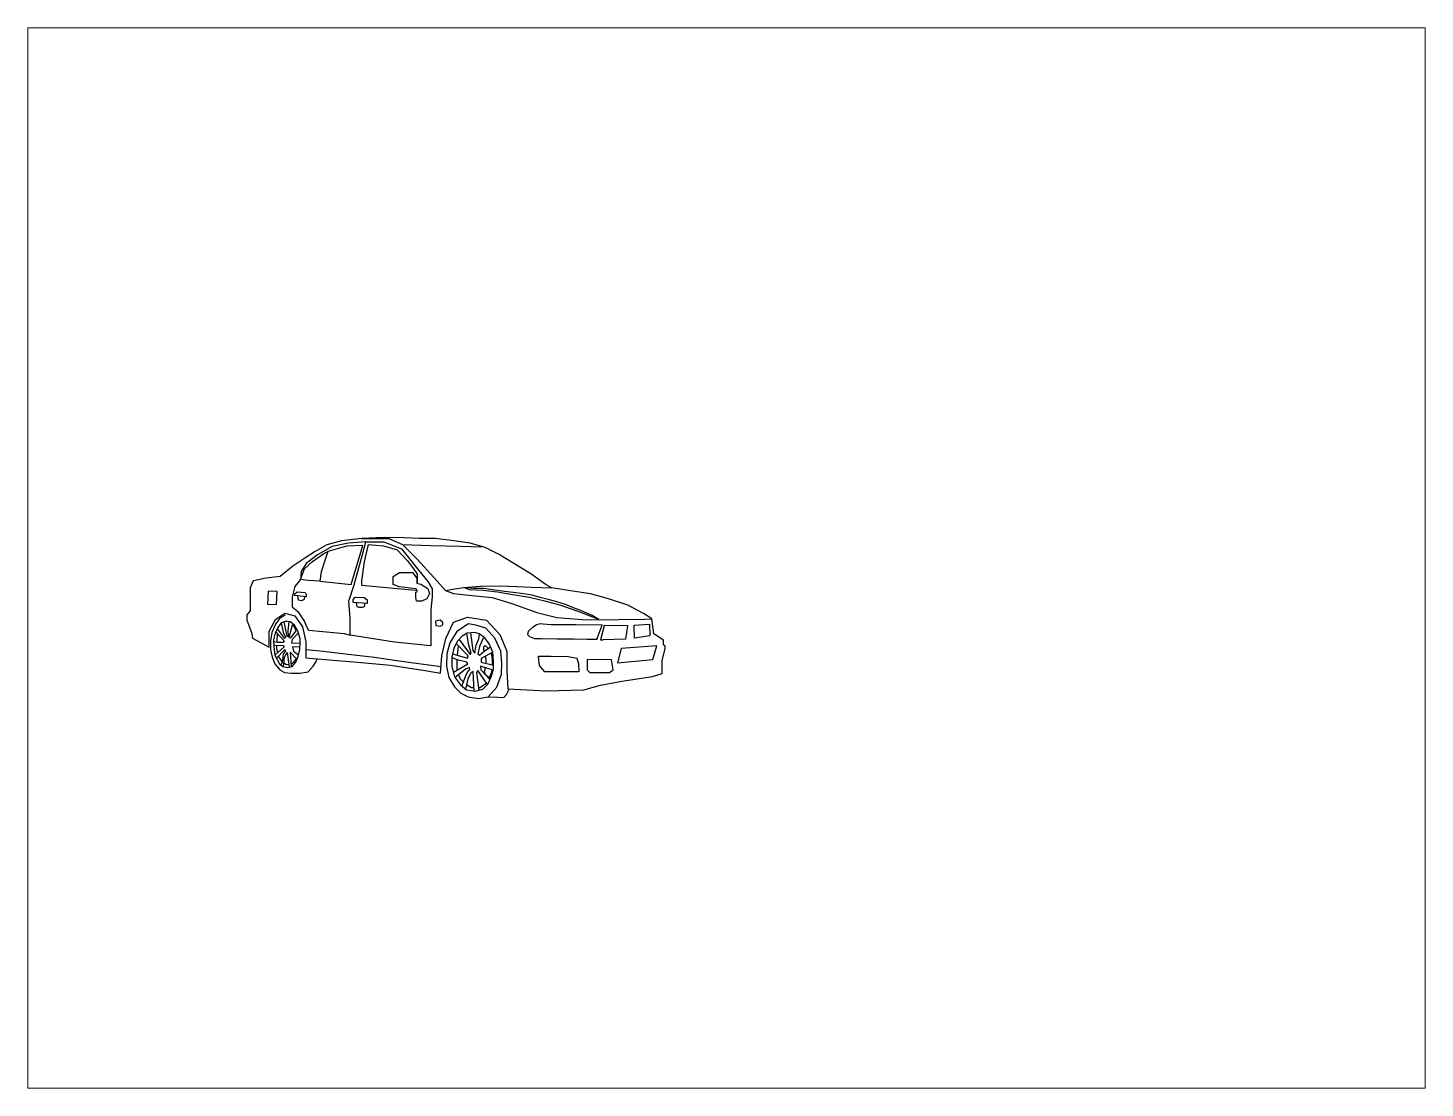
# Paper-space layout 'Layout1' of a CAD drawing. Header units: millimetres. Extents: x 26 to 231, y 20 to 176.
# The model-space entities are those that its viewports show. They can reach past a viewport. Long polylines and large blocks are cut down to what shows.
import ezdxf

# ---------------------------------------------------------------- set-up
doc = ezdxf.new("R2010")
doc.units = ezdxf.units.MM

msp = doc.modelspace()

# ---------------------------------------------------------------- linework, layer by layer
for p, q in [((2084, 1936.5), (2003.8, 1914.1)), ((2121.4, 1924.3), (2032.8, 1905.2)), ((2193.3, 1949.7), (2084, 1936.5)), ((2217.5, 1930.6), (2121.4, 1924.3)), ((2316.8, 1955.2), (2193.3, 1949.7)), ((2193.3, 1949.7), (2342.4, 1949.7)), ((2198.8, 1861.8), (2217.5, 1930.6)), ((2217.5, 1930.6), (2315.6, 1930.6)), ((2315.6, 1930.6), (2413.6, 1892.1)), ((2427.1, 1952.4), (2316.8, 1955.2)), ((2342.4, 1949.7), (2418, 1916)), ((2509.5, 1950.3), (2427.1, 1952.4)), ((2598.5, 1950.3), (2509.5, 1950.3)), ((2688.1, 1937.8), (2598.5, 1950.3)), ((2789.7, 1923.7), (2688.1, 1937.8)), ((2871.4, 1899.5), (2789.7, 1923.7)), ((1882.6, 1841.2), (1816.8, 1798.1)), ((1938.2, 1877.7), (1882.6, 1841.2)), ((1951.1, 1859.5), (1889.5, 1812.9)), ((1924.2, 1823), (1986, 1867)), ((2003.8, 1914.1), (1938.2, 1877.7)), ((2032.8, 1905.2), (1951.1, 1859.5)), ((1986, 1867), (2008.9, 1878.9)), ((2008.9, 1878.9), (1992.1, 1827.9)), ((2110.2, 1907.8), (2008.9, 1878.9)), ((2200.7, 1911.8), (2110.2, 1907.8)), ((2135.7, 1697.2), (2200.7, 1911.8)), ((2153.5, 1694.6), (2198.8, 1861.8)), ((2230.4, 1916.4), (2207.7, 1821)), ((2230.4, 1916.4), (2313.6, 1909.7)), ((2313.6, 1909.7), (2389.6, 1886.8)), ((2389.6, 1886.8), (2446.5, 1827.3)), ((2413.6, 1892.1), (2464.4, 1828.7)), ((2418, 1916), (2501.2, 1833.9)), ((2418, 1916), (2572.3, 1911.9)), ((2572.3, 1911.9), (2737.2, 1907.6)), ((2737.2, 1907.6), (2854.7, 1904.5)), ((2944.7, 1863.1), (2871.4, 1899.5)), ((3029.9, 1813), (2944.7, 1863.1)), ((1816.8, 1798.1), (1746.9, 1741.1)), ((1858.9, 1725), (1880.9, 1782.1)), ((1862, 1769.1), (1858.9, 1725)), ((1889.5, 1812.9), (1862, 1769.1)), ((1880.9, 1782.1), (1924.2, 1823)), ((1971.6, 1765.9), (1964.8, 1715.7)), ((1992.1, 1827.9), (1971.6, 1765.9)), ((2207.7, 1821), (2193.5, 1717.2)), ((2446.5, 1827.3), (2489.4, 1768.2)), ((2464.4, 1828.7), (2508.6, 1773.6)), ((2489.4, 1768.2), (2499.4, 1754.5)), ((2501.2, 1833.9), (2609.3, 1714.4)), ((2508.6, 1773.6), (2556.9, 1713.4)), ((3122.4, 1755.1), (3029.9, 1813)), ((1598.8, 1717.3), (1581.9, 1678.1)), ((1670.7, 1731.5), (1598.8, 1717.3)), ((1746.9, 1741.1), (1670.7, 1731.5)), ((1858.9, 1725), (1826.4, 1685.4)), ((1900.7, 1719.5), (1858.9, 1725)), ((1964.8, 1715.7), (1900.7, 1719.5)), ((1964.8, 1715.7), (2135.7, 1697.2)), ((2124.6, 1606), (2153.5, 1694.6)), ((2193.5, 1717.2), (2193.5, 1693.6)), ((2193.5, 1693.6), (2391.3, 1675.7)), ((2367.3, 1741.8), (2401, 1762.4)), ((2367.3, 1696.9), (2367.3, 1741.8)), ((2399.3, 1683.5), (2367.3, 1696.9)), ((2401, 1762.4), (2472.9, 1762.4)), ((2472.9, 1762.4), (2496.1, 1731.1)), ((2496.1, 1731.1), (2496.1, 1703.8)), ((2496.1, 1703.8), (2519.6, 1698.6)), ((2499.4, 1754.5), (2499.4, 1708.7)), ((2499.4, 1708.7), (2499.4, 1703.1)), ((2499.4, 1708.7), (2499.4, 1703.1)), ((2519.6, 1698.6), (2557.1, 1674.2)), ((2556.9, 1713.4), (2581.2, 1673.3)), ((2609.3, 1714.4), (2654.8, 1663.4)), ((2755.6, 1680.5), (2844.7, 1687.4)), ((2844.7, 1687.4), (2953.9, 1689.2)), ((2953.9, 1689.2), (3045.2, 1685.3)), ((3206.7, 1695.9), (3122.4, 1755.1)), ((3236.8, 1678.4), (3206.7, 1695.9)), ((1581.9, 1678.1), (1581.9, 1630.3)), ((1581.9, 1630.3), (1581.9, 1552.4)), ((1680.5, 1660.2), (1677.8, 1589.5)), ((1730.4, 1658.5), (1680.5, 1660.2)), ((1726.6, 1587.7), (1730.4, 1658.5)), ((1826.4, 1685.4), (1812.4, 1626.7)), ((1812.4, 1626.7), (1812.4, 1574.4)), ((1826.3, 1635.9), (1828, 1645.9)), ((1891.5, 1629), (1826.3, 1635.9)), ((1828, 1645.9), (1840.3, 1656.7)), ((1840.3, 1656.7), (1883.8, 1652.4)), ((1841.2, 1632.7), (1845.5, 1613.3)), ((1845.5, 1613.3), (1865.8, 1610.1)), ((1865.8, 1610.1), (1881.2, 1615.6)), ((1881.2, 1615.6), (1882.4, 1629.9)), ((1883.8, 1652.4), (1889.8, 1642.4)), ((1889.8, 1642.4), (1890.4, 1628.7)), ((2146.8, 1615.5), (2158.6, 1628.4)), ((2148, 1598.1), (2146.8, 1615.5)), ((2158.6, 1628.4), (2208.3, 1625.3)), ((2208.3, 1625.3), (2224.9, 1613)), ((2224.9, 1613), (2224.6, 1592.4)), ((2391.3, 1675.7), (2491.1, 1666.6)), ((2493.5, 1673.4), (2399.3, 1683.5)), ((2491.1, 1666.6), (2497.3, 1666)), ((2492.1, 1654.8), (2501.1, 1658.5)), ((2492.4, 1628.1), (2492.1, 1654.8)), ((2495.9, 1606.1), (2492.4, 1628.1)), ((2501.1, 1658.5), (2493.5, 1673.4)), ((2551.9, 1618.2), (2524.3, 1606.1)), ((2566.1, 1648.1), (2551.9, 1618.2)), ((2557.1, 1674.2), (2566.1, 1648.1)), ((2581.2, 1629), (2574.2, 1560.3)), ((2581.2, 1673.3), (2581.2, 1629)), ((2654.8, 1663.4), (2705.4, 1674)), ((2654.8, 1663.4), (2698.9, 1647.3)), ((2698.9, 1647.3), (2801, 1636.8)), ((2705.4, 1674), (2755.6, 1680.5)), ((2785.8, 1668.1), (2755.6, 1680.5)), ((2807.6, 1675.8), (2755.6, 1680.5)), ((2861.2, 1663.4), (2785.8, 1668.1)), ((2801, 1636.8), (2910.1, 1625.5)), ((2862.7, 1674.6), (2807.6, 1675.8)), ((2940.2, 1654.1), (2861.2, 1663.4)), ((2926.7, 1666), (2862.7, 1674.6)), ((2910.1, 1625.5), (3018.3, 1592.2)), ((2978.8, 1659), (2926.7, 1666)), ((3022.4, 1640.1), (2940.2, 1654.1)), ((3026, 1652.6), (2978.8, 1659)), ((3114.8, 1625.7), (3022.4, 1640.1)), ((3082, 1645.1), (3026, 1652.6)), ((3045.2, 1685.3), (3125.3, 1681.9)), ((3130.3, 1638.6), (3082, 1645.1)), ((3207.3, 1603.6), (3114.8, 1625.7)), ((3125.3, 1681.9), (3236.8, 1678.4)), ((3174.7, 1626.3), (3130.3, 1638.6)), ((3225.9, 1612.1), (3174.7, 1626.3)), ((3264.7, 1601.3), (3225.9, 1612.1)), ((3339.7, 1662.6), (3236.8, 1678.4)), ((3449.5, 1645.8), (3339.7, 1662.6)), ((3548.4, 1618.4), (3449.5, 1645.8)), ((3655, 1582.9), (3548.4, 1618.4)), ((1581.9, 1552.4), (1564.6, 1529.6)), ((1677.8, 1589.5), (1726.6, 1587.7)), ((1720.4, 1505.3), (1771.8, 1538.9)), ((1771.8, 1538.9), (1826.5, 1525.7)), ((1812.4, 1574.4), (1844.6, 1548.7)), ((1844.6, 1548.7), (1879.6, 1493.7)), ((2130.7, 1510.9), (2124.6, 1606)), ((2224.6, 1592.4), (2148, 1598.1)), ((2163.4, 1597), (2167.2, 1576.1)), ((2167.2, 1576.1), (2178.9, 1571.8)), ((2178.9, 1571.8), (2198.9, 1571.8)), ((2198.9, 1571.8), (2209.2, 1576.7)), ((2209.2, 1576.7), (2213.2, 1593)), ((2524.3, 1606.1), (2495.9, 1606.1)), ((2574.2, 1560.3), (2574.2, 1495)), ((3018.3, 1592.2), (3155, 1543.7)), ((3155, 1543.7), (3266.1, 1516.1)), ((3289.2, 1581.9), (3207.3, 1603.6)), ((3313.1, 1587.9), (3264.7, 1601.3)), ((3396.5, 1543.8), (3289.2, 1581.9)), ((3357.1, 1569.8), (3313.1, 1587.9)), ((3401.5, 1551.6), (3357.1, 1569.8)), ((3496.5, 1504), (3396.5, 1543.8)), ((3460.3, 1527.3), (3401.5, 1551.6)), ((3740.7, 1538.7), (3655, 1582.9)), ((3787.6, 1508.9), (3740.7, 1538.7)), ((1564.6, 1529.6), (1564.6, 1500.5)), ((1564.6, 1500.5), (1590.1, 1434.4)), ((1687.1, 1441.1), (1720.4, 1505.3)), ((1720.6, 1478.9), (1701.6, 1433.7)), ((1733.6, 1460.7), (1719.1, 1429)), ((1745.6, 1512.9), (1720.6, 1478.9)), ((1751.4, 1486), (1733.6, 1460.7)), ((1773.8, 1529), (1745.6, 1512.9)), ((1778.9, 1496.3), (1751.4, 1486)), ((1756.8, 1477.5), (1754.6, 1486.9)), ((1766.6, 1427.7), (1756.8, 1477.5)), ((1767.6, 1491.7), (1783.8, 1413.9)), ((1801.3, 1492.7), (1778.9, 1496.3)), ((1779.6, 1494.1), (1782.1, 1494.3)), ((1791, 1442.5), (1797, 1493.2)), ((1812.5, 1474.5), (1794.7, 1407)), ((1825.1, 1474.2), (1801.3, 1492.7)), ((1821.5, 1468), (1812.5, 1474.5)), ((1835.1, 1442.7), (1821.5, 1468)), ((1844, 1440.4), (1825.1, 1474.2)), ((1826.5, 1525.7), (1870.2, 1464.7)), ((1870.2, 1464.7), (1887, 1381.5)), ((1879.6, 1493.7), (1887.6, 1474.5)), ((1887.6, 1474.5), (1901.6, 1447)), ((2130.7, 1418.5), (2130.7, 1510.9)), ((2574.2, 1495), (2574.2, 1406.8)), ((2624.8, 1501), (2600.1, 1495.7)), ((2600.1, 1495.7), (2600.9, 1472.6)), ((2600.9, 1472.6), (2627.2, 1468.4)), ((2639, 1489), (2624.8, 1501)), ((2627.2, 1468.4), (2639, 1474.8)), ((2639, 1474.8), (2639, 1489)), ((2656.7, 1400.4), (2699.1, 1489.8)), ((2699.1, 1489.8), (2775.2, 1518)), ((2780.3, 1481), (2716.3, 1438.9)), ((2775.2, 1518), (2879, 1501.2)), ((2790.1, 1479.8), (2781, 1481.4)), ((2821.7, 1474.1), (2790.1, 1479.8)), ((2875.6, 1456.7), (2821.7, 1474.1)), ((2879, 1501.2), (2952.8, 1422.9)), ((3109.2, 1440.1), (3134.8, 1465.2)), ((3134.8, 1465.2), (3153.3, 1478.2)), ((3153.3, 1478.2), (3167.8, 1481.7)), ((3235.1, 1475.7), (3167.8, 1481.7)), ((3372.1, 1474.8), (3235.1, 1475.7)), ((3266.1, 1516.1), (3427.9, 1502.6)), ((3514, 1473.8), (3372.1, 1474.8)), ((3427.9, 1502.6), (3605.5, 1504.6)), ((3496.5, 1504), (3460.3, 1527.3)), ((3487, 1400.7), (3514, 1473.8)), ((3525.9, 1469.3), (3505.6, 1394.2)), ((3525.9, 1469.3), (3527.1, 1473.7)), ((3527.1, 1473.7), (3653.7, 1472.8)), ((3605.5, 1504.6), (3748.7, 1506.2)), ((3653.2, 1469.3), (3641.5, 1396.5)), ((3653.7, 1472.8), (3653.2, 1469.3)), ((3690.4, 1473.6), (3774.6, 1480)), ((3691.4, 1401.8), (3690.4, 1473.6)), ((3748.7, 1506.2), (3787.6, 1508.9)), ((3774.6, 1480), (3775.6, 1415.5)), ((3798.1, 1426.1), (3787.6, 1508.9)), ((1590.1, 1434.4), (1595.1, 1402.8)), ((1595.1, 1402.8), (1687.1, 1352.8)), ((1687.1, 1352.8), (1687.1, 1441.1)), ((1701.6, 1433.7), (1694.6, 1388)), ((1694.6, 1388), (1694.6, 1340.7)), ((1719.1, 1429), (1710.5, 1393.8)), ((1710.5, 1393.8), (1711.2, 1355)), ((1730.1, 1378.3), (1710.7, 1383.2)), ((1722.5, 1436.5), (1767.9, 1387.4)), ((1728.4, 1382.1), (1728.2, 1378.8)), ((1730.7, 1427), (1728.4, 1382.1)), ((1731, 1453.3), (1769.7, 1401.2)), ((1767.9, 1387.4), (1763.3, 1378.5)), ((1777.4, 1408.5), (1766.6, 1427.7)), ((1769.7, 1401.2), (1777.4, 1408.5)), ((1783.8, 1413.9), (1791.7, 1411.2)), ((1791.7, 1411.2), (1791, 1442.5)), ((1794.7, 1407), (1806, 1405.1)), ((1806, 1405.1), (1835.1, 1442.7)), ((1811.8, 1395.7), (1809.3, 1376.3)), ((1843.1, 1427.3), (1811.8, 1395.7)), ((1856.5, 1400.2), (1844, 1440.4)), ((1856.5, 1379.2), (1856.5, 1400.2)), ((1887, 1381.5), (1887, 1339.9)), ((1901.6, 1447), (1981.8, 1439.1)), ((1981.8, 1439.1), (2097.4, 1427.6)), ((2097.4, 1427.6), (2130.7, 1418.5)), ((2375.3, 1380.7), (2130.7, 1418.5)), ((2574.1, 1360.6), (2375.3, 1380.7)), ((2574.2, 1406.8), (2574.1, 1360.6)), ((2634.8, 1305.3), (2656.7, 1400.4)), ((2716.3, 1438.9), (2678.2, 1376.1)), ((2718.7, 1384.2), (2699.9, 1345.9)), ((2746.5, 1413.2), (2718.7, 1384.2)), ((2730.1, 1394.8), (2790.2, 1313.6)), ((2774.2, 1430.4), (2746.5, 1413.2)), ((2781.6, 1364.2), (2770.9, 1428.3)), ((2815.5, 1433.2), (2774.2, 1430.4)), ((2790.9, 1431.1), (2803.9, 1334.7)), ((2840, 1425.5), (2815.5, 1433.2)), ((2822.6, 1364.3), (2838, 1398.6)), ((2838, 1398.6), (2841.5, 1425.2)), ((2869.8, 1404.6), (2840, 1425.5)), ((2860.2, 1403.2), (2840.5, 1356.6)), ((2894.3, 1371.6), (2869.8, 1404.6)), ((2924.6, 1402.5), (2875.6, 1456.7)), ((2958.2, 1330.3), (2924.6, 1402.5)), ((2952.8, 1422.9), (2991.6, 1331.7)), ((3105.8, 1421.6), (3109.2, 1440.1)), ((3117.3, 1409.9), (3105.8, 1421.6)), ((3145.3, 1399), (3117.3, 1409.9)), ((3180.8, 1398.6), (3145.3, 1399)), ((3265.7, 1397.4), (3180.8, 1398.6)), ((3357.1, 1396.2), (3265.7, 1397.4)), ((3432.5, 1395.2), (3357.1, 1396.2)), ((3484.7, 1394.4), (3432.5, 1395.2)), ((3487, 1400.7), (3484.7, 1394.4)), ((3505.6, 1394.2), (3520.3, 1394)), ((3641.5, 1396.5), (3520.3, 1394)), ((3775.6, 1415.5), (3691.4, 1401.8)), ((3851, 1390.9), (3798.1, 1426.1)), ((3851, 1365), (3851, 1390.9)), ((1694.6, 1340.7), (1703.8, 1297.5)), ((1711.1, 1364.4), (1762.9, 1361.9)), ((1711.2, 1355), (1716.9, 1309.2)), ((1768.2, 1355.2), (1716.9, 1309.2)), ((1716.9, 1309.2), (1743.6, 1260.8)), ((1726, 1292.2), (1771.9, 1339.6)), ((1727.5, 1363.6), (1726.7, 1345.7)), ((1726.7, 1345.7), (1732.1, 1322.8)), ((1763.3, 1378.5), (1730.1, 1378.3)), ((1763.8, 1315.1), (1757.4, 1271.6)), ((1762.9, 1361.9), (1768.2, 1355.2)), ((1776.7, 1332.3), (1763.8, 1315.1)), ((1771.5, 1298.4), (1784.9, 1323.9)), ((1771.9, 1339.6), (1776.7, 1332.3)), ((1784.9, 1323.9), (1790.7, 1283.6)), ((1838.8, 1286.6), (1802, 1326.3)), ((1802, 1326.3), (1808, 1245.7)), ((1809.3, 1376.3), (1856.5, 1375.2)), ((1854.4, 1353.1), (1814.6, 1355.3)), ((1814.6, 1355.3), (1819.8, 1330.4)), ((1819.8, 1330.4), (1848.3, 1310.8)), ((1846.1, 1301), (1855, 1340.1)), ((1855, 1340.1), (1856.5, 1379.2)), ((1887, 1339.9), (1887, 1305.4)), ((1887, 1339.9), (1984.7, 1331.9)), ((1887, 1305.4), (1887, 1294.4)), ((1984.7, 1331.9), (2120.9, 1315.4)), ((2120.9, 1315.4), (2264.2, 1297.9)), ((2627.6, 1211.1), (2634.8, 1305.3)), ((2662.4, 1317), (2659.2, 1249)), ((2678.2, 1376.1), (2662.4, 1317)), ((2699.9, 1345.9), (2689.7, 1299.8)), ((2693.2, 1315.8), (2774.9, 1292)), ((2779.6, 1305.2), (2713.7, 1372.4)), ((2724.2, 1359.4), (2718.4, 1308.5)), ((2774.9, 1292), (2779.6, 1305.2)), ((2794.7, 1321.3), (2781.6, 1364.2)), ((2790.2, 1313.6), (2794.7, 1321.3)), ((2803.9, 1334.7), (2814.9, 1320.6)), ((2814.9, 1320.6), (2822.6, 1364.3)), ((2840.5, 1356.6), (2831.1, 1316.2)), ((2831.1, 1316.2), (2840.3, 1308.3)), ((2840.3, 1308.3), (2866.9, 1330.5)), ((2913.5, 1325.8), (2850, 1291.1)), ((2865.1, 1336.4), (2865.6, 1356.6)), ((2867, 1330.6), (2865.1, 1336.4)), ((2865.6, 1356.6), (2871.3, 1361.7)), ((2866.9, 1330.5), (2900.7, 1355.4)), ((2871.3, 1361.7), (2888.7, 1347.9)), ((2878.4, 1286), (2874.8, 1304.6)), ((2888.7, 1347.9), (2889.3, 1347)), ((2913.5, 1325.8), (2894.3, 1371.6)), ((2905.3, 1322.3), (2911.2, 1285.2)), ((2918.4, 1275.6), (2913.5, 1325.8)), ((2963.5, 1262.7), (2958.2, 1330.3)), ((2991.6, 1331.7), (2991.6, 1223.8)), ((3618.5, 1346.6), (3597.9, 1267.4)), ((3814, 1360.9), (3618.5, 1346.6)), ((3791.9, 1286.1), (3814, 1360.9)), ((3844, 1279), (3860.5, 1343.6)), ((3860.5, 1358.2), (3851, 1365)), ((3860.5, 1343.6), (3860.5, 1358.2)), ((1703.8, 1297.5), (1717.8, 1261.5)), ((1717.8, 1261.5), (1745.6, 1229.1)), ((1736.7, 1303.2), (1737.6, 1299.1)), ((1737.6, 1299.1), (1756.4, 1274.2)), ((1743.6, 1260.8), (1761.1, 1246.9)), ((1745.6, 1229.1), (1771.4, 1213.8)), ((1757.4, 1271.6), (1750.8, 1254.6)), ((1756.4, 1274.2), (1757.7, 1273.4)), ((1761.1, 1246.9), (1787, 1242.3)), ((1765.2, 1246.4), (1771.5, 1298.4)), ((1767.6, 1266.8), (1781.9, 1257.3)), ((1781.9, 1257.3), (1793.6, 1259.9)), ((1787, 1242.3), (1812, 1246.2)), ((1790.7, 1283.6), (1795.6, 1244)), ((1806.7, 1262.7), (1815.5, 1264.6)), ((1812, 1246.2), (1832.6, 1270)), ((1815.5, 1264.6), (1835.9, 1289.4)), ((1832.6, 1270), (1846.1, 1301)), ((1887, 1294.4), (2015.1, 1283.5)), ((1899.9, 1218.4), (1928.8, 1249.5)), ((1928.8, 1249.5), (1944.5, 1274)), ((1944.5, 1274), (1949, 1289.1)), ((2015.1, 1283.5), (2171.7, 1270.1)), ((2171.7, 1270.1), (2353, 1254.6)), ((2264.2, 1297.9), (2374.5, 1281.1)), ((2353, 1254.6), (2553.6, 1222.8)), ((2374.5, 1281.1), (2478.1, 1267.6)), ((2478.1, 1267.6), (2630.4, 1247.7)), ((2659.2, 1249), (2672.6, 1187.3)), ((2726.4, 1281), (2689.6, 1294.2)), ((2689.7, 1299.8), (2689.7, 1247.4)), ((2689.7, 1247.4), (2704, 1191.1)), ((2698.1, 1215.2), (2777.5, 1261.3)), ((2764.5, 1231.7), (2707.6, 1186)), ((2715.8, 1285.4), (2716.7, 1225.5)), ((2771.6, 1270.1), (2726.4, 1281)), ((2786.2, 1241), (2764.5, 1231.7)), ((2777.5, 1261.3), (2771.6, 1270.1)), ((2777.9, 1224), (2788, 1230.7)), ((2788, 1230.7), (2786.2, 1241)), ((2915.7, 1226.4), (2846.4, 1249)), ((2846.4, 1249), (2849.2, 1229)), ((2849.2, 1229), (2897.3, 1174.7)), ((2850, 1291.1), (2850, 1271.6)), ((2850, 1271.6), (2918.5, 1253.4)), ((2869.2, 1219.7), (2873.4, 1240.2)), ((2876.7, 1264.5), (2878.4, 1286)), ((2906.1, 1194.4), (2918.4, 1234)), ((2908.9, 1228.6), (2906.8, 1216.7)), ((2911.2, 1285.2), (2911.2, 1255.3)), ((2918.4, 1234), (2918.4, 1275.6)), ((2962.2, 1204.3), (2963.5, 1262.7)), ((3167, 1282.8), (3165.1, 1303.5)), ((3165.1, 1303.5), (3234.6, 1303.2)), ((3169.8, 1252.5), (3167, 1282.8)), ((3200.1, 1217.3), (3169.8, 1252.5)), ((3234.6, 1303.2), (3327.7, 1302.7)), ((3327.7, 1302.7), (3375.6, 1291.9)), ((3375.6, 1291.9), (3384, 1261.6)), ((3384, 1261.6), (3386.1, 1217.3)), ((3431.2, 1285.6), (3432, 1228.5)), ((3565.1, 1284.2), (3431.2, 1285.6)), ((3432, 1228.5), (3447.5, 1214.4)), ((3555.3, 1213.6), (3574.3, 1228.5)), ((3574.3, 1228.5), (3565.1, 1284.2)), ((3597.9, 1267.4), (3791.9, 1286.1)), ((3844, 1208.3), (3844, 1279)), ((1771.4, 1213.8), (1809.8, 1210)), ((1809.8, 1210), (1854.4, 1210)), ((1854.4, 1210), (1899.9, 1218.4)), ((2553.6, 1222.8), (2627.6, 1211.1)), ((2672.6, 1187.3), (2703.3, 1135.5)), ((2704, 1191.1), (2736.7, 1145.4)), ((2726.1, 1200.9), (2734.1, 1179.8)), ((2734.1, 1179.8), (2752.9, 1161.3)), ((2744.4, 1139.7), (2765, 1191.7)), ((2777.4, 1179.9), (2763.7, 1122.4)), ((2765, 1191.7), (2777.9, 1224)), ((2795.4, 1214.7), (2777.4, 1179.9)), ((2807.1, 1219.9), (2795.4, 1214.7)), ((2812.2, 1112.3), (2807.1, 1219.9)), ((2831.9, 1224.8), (2823.9, 1212.6)), ((2823.9, 1212.6), (2837.5, 1117.2)), ((2885, 1148.2), (2831.9, 1224.8)), ((2842.8, 1131.1), (2874.4, 1151.5)), ((2874.1, 1201.3), (2869.2, 1219.7)), ((2893.8, 1184.2), (2874.1, 1201.3)), ((2874.4, 1151.5), (2878.6, 1157.4)), ((2886.5, 1149.9), (2906.1, 1194.4)), ((2893.6, 1178.9), (2896.9, 1183.5)), ((2906.8, 1216.7), (2893.8, 1184.2)), ((2896.9, 1183.5), (2906.1, 1194.4)), ((2896.9, 1183.5), (2906.1, 1194.4)), ((2935.9, 1133.4), (2962.2, 1204.3)), ((2991.6, 1223.8), (2997.1, 1123.6)), ((3262.8, 1217.3), (3200.1, 1217.3)), ((3386.1, 1217.3), (3262.8, 1217.3)), ((3447.5, 1214.4), (3541.9, 1213.7)), ((3505.6, 1145.1), (3622.2, 1166.4)), ((3541.9, 1213.7), (3555.3, 1213.6)), ((3622.2, 1166.4), (3789.8, 1191.5)), ((3789.8, 1191.5), (3844, 1208.3)), ((2703.3, 1135.5), (2739.4, 1101)), ((2736.7, 1145.4), (2768.9, 1118.4)), ((2739.4, 1101), (2779.5, 1080.4)), ((2768.9, 1118.4), (2816.7, 1111.5)), ((2769.6, 1147.3), (2797, 1131.1)), ((2779.5, 1080.4), (2835, 1070.7)), ((2797, 1131.1), (2811.3, 1131.1)), ((2816.7, 1111.5), (2858.4, 1122.9)), ((2835, 1070.7), (2887.7, 1079.6)), ((2835.5, 1131.1), (2842.8, 1131.1)), ((2858.4, 1122.9), (2886.5, 1149.9)), ((2887.7, 1079.6), (2935.9, 1133.4)), ((2887.7, 1079.6), (2941.9, 1078)), ((2941.9, 1078), (2973.9, 1077.1)), ((2973.9, 1077.1), (2988.7, 1093.3)), ((2988.7, 1093.3), (3003.5, 1123.4)), ((2997.1, 1123.6), (3205.4, 1114.1)), ((3205.4, 1114.1), (3413.9, 1119.1)), ((3413.9, 1119.1), (3505.6, 1145.1))]:
    msp.add_line(p, q)

psp = doc.layouts.get("Layout1")

# ---------------------------------------------------------------- viewports
at = {"layer": '0'}
psp.add_viewport(center=(128.5, 97.5), size=(205.6, 156), view_center_point=(4196.82, 1842.47), view_height=5818.9323, dxfattribs=at)

doc.saveas('drawing.dxf')
